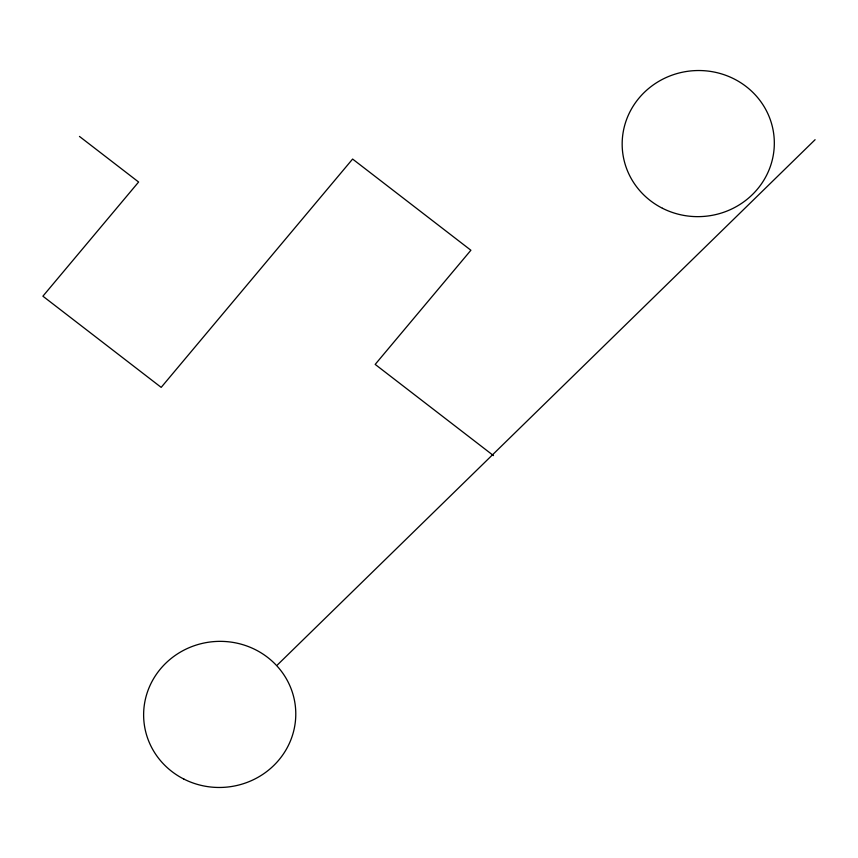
<?xml version="1.0" encoding="UTF-8"?>
<svg xmlns="http://www.w3.org/2000/svg" width="858" height="858" viewBox="0 0 858 858"><rect width="100%" height="100%" fill="white"/><g stroke="black" fill="none" stroke-linecap="round" stroke-linejoin="round"><path stroke-width="1.29" d="M277.413 664.929L815.1 139.704M79.462 136.433L138.61 182.025L42.9 296.192L161.186 387.376L352.606 159.052L470.892 250.246L375.182 364.403L493.479 455.598M662.451 208.269A76.094 73.037 -4.4 0 0 774.281 140.669A76.094 73.037 -4.4 0 0 658 81.832A76.094 73.037 -4.4 0 0 662.451 208.269M183.912 779.096A76.094 73.037 -4.4 0 0 295.742 711.486A76.094 73.037 -4.4 0 0 179.461 652.659A76.094 73.037 -4.4 0 0 183.912 779.096"/></g></svg>
